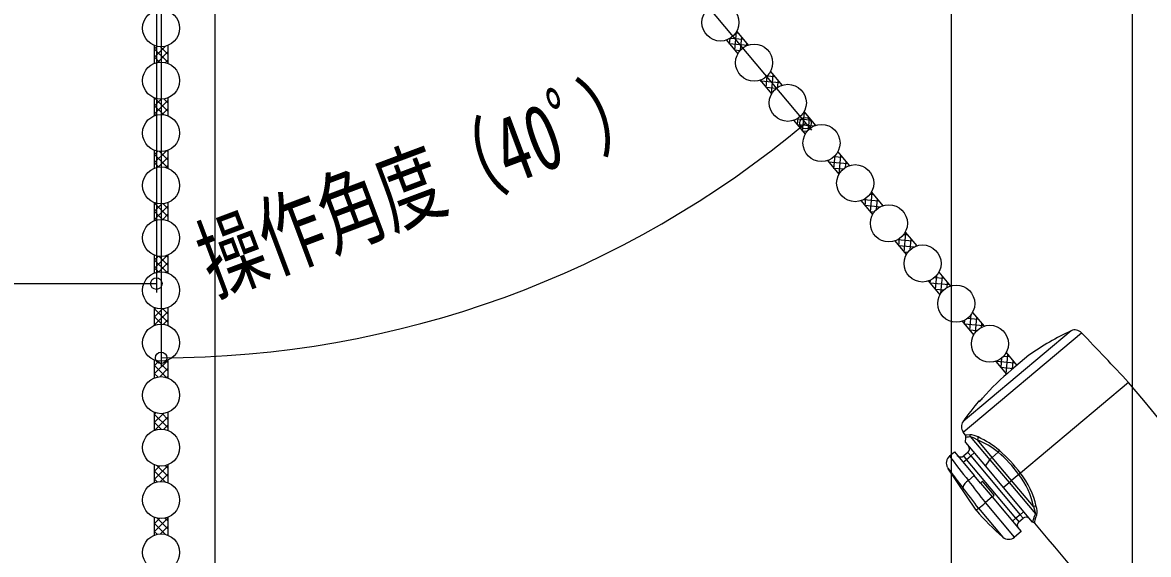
# Model space of a CAD drawing. Units: millimetres, scale not verified. Extents: x -525 to 525, y -783 to 777.
# Drawn here: x -181.8 to -57.2, y 261.4 to 320.3 of the extents above; entities that cross this region are included whole.
import ezdxf
from ezdxf.enums import TextEntityAlignment as Align

# ---------------------------------------------------------------- set-up
doc = ezdxf.new("R2010")
doc.units = ezdxf.units.MM
doc.header["$LTSCALE"] = 4
for name, color, linetype in [('0-5_YKK_13', 4, 'Continuous'), ('0-7_YKK_D', 6, 'Continuous'), ('0-9_YSS_K', 3, 'Continuous')]:
    doc.layers.add(name, color=color, linetype=linetype)
doc.styles.add('ＭＳ ゴシック', font='')
doc.styles.get('ＭＳ ゴシック').set_extended_font_data('MS Gothic')

msp = doc.modelspace()

# ---------------------------------------------------------------- linework, layer by layer
at = {"layer": '0-5_YKK_13'}
for p, q in [((-102.974, 317.208), (-102.795, 319.252)), ((-102.858, 319.15), (-102.628, 319.13)), ((-102.769, 319.298), (-101.494, 317.778)), ((-103.918, 318.334), (-102.643, 316.814)), ((-103.587, 317.939), (-101.545, 317.76)), ((-103.551, 317.896), (-103.495, 318.532)), ((-103.445, 318.564), (-102.051, 318.442)), ((-102.333, 317.241), (-102.211, 318.633)), ((-101.654, 317.716), (-101.634, 317.945)), ((-167.226, 317.742), (-167.226, 315.758)), ((-167.226, 316.421), (-165.989, 317.659)), ((-167.226, 317.319), (-166.901, 317.645)), ((-167.226, 317.375), (-165.726, 315.875)), ((-166.892, 315.857), (-165.726, 317.023)), ((-166.555, 317.602), (-165.726, 316.773)), ((-165.778, 317.723), (-165.726, 317.671)), ((-165.726, 317.742), (-165.726, 315.758)), ((-103.009, 317.251), (-102.375, 317.195)), ((-167.226, 316.477), (-166.643, 315.893)), ((-166.006, 315.845), (-165.726, 316.125)), ((-99.51, 313.08), (-99.396, 314.38)), ((-99.392, 314.385), (-98.587, 314.314)), ((-99.041, 314.855), (-97.765, 313.335)), ((-98.933, 312.393), (-98.748, 314.506)), ((-100.19, 313.891), (-98.915, 312.371)), ((-100.123, 313.811), (-98.01, 313.626)), ((-100.087, 313.768), (-100.073, 313.934)), ((-99.546, 313.123), (-98.359, 313.019)), ((-98.233, 313.109), (-98.171, 313.818)), ((-167.226, 311.942), (-167.226, 309.958)), ((-167.226, 311.931), (-167.219, 311.939)), ((-167.226, 311.033), (-166.459, 311.8)), ((-167.226, 310.135), (-165.726, 311.635)), ((-167.155, 311.916), (-165.726, 310.487)), ((-166.165, 311.824), (-165.726, 311.385)), ((-165.726, 311.942), (-165.726, 309.958)), ((-98.969, 312.435), (-98.882, 312.428)), ((-167.226, 311.089), (-166.221, 310.084)), ((-166.366, 310.097), (-165.726, 310.737)), ((-95.47, 308.265), (-95.285, 310.378)), ((-95.313, 310.412), (-94.037, 308.892)), ((-167.226, 310.191), (-167.053, 310.017)), ((-96.462, 309.448), (-95.186, 307.928)), ((-96.062, 309.631), (-94.547, 309.499)), ((-96.047, 308.953), (-95.983, 309.681)), ((-95.435, 310.214), (-95.124, 310.187)), ((-94.819, 308.413), (-94.707, 309.69)), ((-96.083, 308.996), (-94.197, 308.831)), ((-95.505, 308.308), (-94.961, 308.26)), ((-94.143, 308.853), (-94.13, 309.002)), ((-167.226, 306.142), (-167.226, 304.158)), ((-167.226, 304.747), (-165.887, 306.087)), ((-167.226, 305.645), (-166.839, 306.032)), ((-167.226, 305.701), (-165.726, 304.201)), ((-166.801, 304.274), (-165.726, 305.349)), ((-166.634, 306.006), (-165.726, 305.099)), ((-165.833, 306.104), (-165.726, 305.997)), ((-165.726, 306.142), (-165.726, 304.158)), ((-92.006, 304.137), (-91.882, 305.554)), ((-91.986, 305.45), (-91.083, 305.371)), ((-91.585, 305.969), (-90.309, 304.449)), ((-91.42, 303.552), (-91.244, 305.563)), ((-167.226, 304.803), (-166.71, 304.287)), ((-165.947, 304.23), (-165.726, 304.451)), ((-92.734, 305.004), (-91.458, 303.484)), ((-92.619, 304.868), (-90.506, 304.683)), ((-92.583, 304.825), (-92.562, 305.071)), ((-92.042, 304.18), (-90.963, 304.086)), ((-90.721, 304.258), (-90.667, 304.875)), ((-91.465, 303.492), (-91.454, 303.491)), ((-167.226, 300.342), (-167.226, 298.358)), ((-165.726, 300.342), (-165.726, 298.358)), ((-89.005, 300.561), (-87.73, 299.041)), ((-88.687, 300.699), (-87.042, 300.556)), ((-88.543, 300.01), (-88.471, 300.833)), ((-88.015, 301.278), (-87.62, 301.244)), ((-87.965, 299.322), (-87.781, 301.435)), ((-87.856, 301.526), (-86.581, 300.006)), ((-87.305, 299.581), (-87.203, 300.747)), ((-167.226, 300.257), (-167.164, 300.319)), ((-167.226, 300.313), (-165.726, 298.813)), ((-167.226, 299.359), (-166.383, 300.202)), ((-167.226, 298.461), (-165.726, 299.961)), ((-167.226, 299.415), (-166.305, 298.493)), ((-166.23, 300.215), (-165.726, 299.711)), ((-88.578, 300.053), (-86.837, 299.9)), ((-88.001, 299.365), (-87.544, 299.325)), ((-86.632, 299.988), (-86.626, 300.059)), ((-167.226, 298.517), (-167.11, 298.4)), ((-166.297, 298.492), (-165.726, 299.063)), ((-84.287, 296.835), (-83.892, 296.8)), ((-84.237, 294.879), (-84.052, 296.992)), ((-84.128, 297.083), (-82.853, 295.563)), ((-85.277, 296.118), (-84.002, 294.598)), ((-84.958, 296.256), (-83.314, 296.113)), ((-84.85, 295.61), (-83.109, 295.457)), ((-84.814, 295.567), (-84.742, 296.39)), ((-83.577, 295.138), (-83.475, 296.304)), ((-82.904, 295.545), (-82.898, 295.616)), ((-167.226, 294.542), (-167.226, 292.558)), ((-167.226, 293.073), (-165.776, 294.524)), ((-167.226, 293.971), (-166.775, 294.422)), ((-166.716, 294.414), (-165.726, 293.425)), ((-165.89, 294.486), (-165.726, 294.323)), ((-165.726, 294.542), (-165.726, 292.558)), ((-84.273, 294.922), (-83.816, 294.882)), ((-167.226, 294.027), (-165.777, 292.577)), ((-167.226, 293.128), (-166.776, 292.678)), ((-166.715, 292.686), (-165.726, 293.675)), ((-165.889, 292.614), (-165.726, 292.777)), ((-81.549, 291.675), (-80.274, 290.155)), ((-81.351, 291.439), (-81.322, 291.767)), ((-80.855, 292.073), (-79.851, 291.985)), ((-80.774, 290.751), (-80.639, 292.291)), ((-80.4, 292.64), (-79.125, 291.119)), ((-80.174, 290.32), (-80.012, 292.177)), ((-81.387, 291.482), (-79.274, 291.297)), ((-80.81, 290.794), (-79.834, 290.709)), ((-79.481, 290.961), (-79.434, 291.489)), ((-167.226, 288.742), (-167.226, 286.758)), ((-167.226, 288.583), (-167.109, 288.7)), ((-167.226, 288.638), (-165.726, 287.138)), ((-167.226, 287.685), (-166.304, 288.607)), ((-167.226, 286.787), (-165.726, 288.287)), ((-166.298, 288.608), (-165.726, 288.036)), ((-165.726, 288.742), (-165.726, 286.758)), ((-76.972, 286.22), (-76.819, 287.964)), ((-76.699, 288.148), (-76.626, 288.142)), ((-76.672, 288.196), (-75.396, 286.676)), ((-167.226, 287.74), (-166.384, 286.898)), ((-167.226, 286.842), (-167.165, 286.781)), ((-166.23, 286.885), (-165.726, 287.388)), ((-77.821, 287.232), (-76.546, 285.712)), ((-77.585, 286.951), (-75.472, 286.766)), ((-77.549, 286.908), (-77.509, 287.366)), ((-77.216, 287.556), (-76.049, 287.454)), ((-76.354, 286.003), (-76.21, 287.646)), ((-75.667, 286.564), (-75.633, 286.958)), ((-65.761, 286.174), (-77.724, 276.136)), ((-77.712, 274.974), (-64.619, 285.96)), ((-77.008, 286.263), (-76.185, 286.191)), ((-167.226, 282.942), (-167.226, 280.958)), ((-167.226, 281.398), (-165.726, 282.898)), ((-165.726, 282.942), (-165.726, 280.958)), ((-73.509, 282.093), (-73.414, 283.173)), ((-73.204, 283.381), (-72.586, 283.327)), ((-72.944, 283.753), (-71.766, 282.349)), ((-72.931, 281.405), (-72.746, 283.518)), ((-70.425, 283.474), (-72.34, 281.867)), ((-167.226, 282.296), (-166.709, 282.813)), ((-167.226, 282.352), (-165.888, 281.014)), ((-166.802, 282.826), (-165.726, 281.75)), ((-166.633, 281.094), (-165.726, 282)), ((-165.948, 282.869), (-165.726, 282.648)), ((-74.093, 282.789), (-72.909, 281.378)), ((-74.086, 282.781), (-74.085, 282.792)), ((-74.021, 282.815), (-72.008, 282.639)), ((-73.544, 282.136), (-72.164, 282.015)), ((-72.247, 281.946), (-72.169, 282.83)), ((-167.226, 281.454), (-166.84, 281.068)), ((-165.832, 280.996), (-165.726, 281.102)), ((-72.967, 281.448), (-72.842, 281.437)), ((-59.406, 280.455), (-71.372, 270.414)), ((-75.924, 278.36), (-75.968, 278.412)), ((-167.226, 277.142), (-167.226, 275.158)), ((-167.226, 276.908), (-167.052, 277.083)), ((-167.226, 276.01), (-166.221, 277.016)), ((-167.226, 276.964), (-165.726, 275.464)), ((-166.367, 277.003), (-165.726, 276.362)), ((-165.726, 277.142), (-165.726, 275.158)), ((-167.226, 276.066), (-166.46, 275.3)), ((-167.154, 275.185), (-165.726, 276.612)), ((-166.164, 275.276), (-165.726, 275.714)), ((-167.226, 275.168), (-167.219, 275.161)), ((-77.452, 274.619), (-77.712, 274.974)), ((-77.45, 273.8), (-77.396, 274.416)), ((-76.918, 274.494), (-74.751, 271.912)), ((-77.45, 273.8), (-75.252, 271.18)), ((-74.507, 272.17), (-76.129, 274.103)), ((-79.214, 272.319), (-78.676, 272.771)), ((-78.676, 272.771), (-76.477, 270.151)), ((-77.711, 271.622), (-77.328, 271.944)), ((-77.19, 272.712), (-77.65, 272.327)), ((-77.328, 271.944), (-77.65, 272.327)), ((-77.328, 271.944), (-76.869, 272.329)), ((-71.865, 265.432), (-77.328, 271.944)), ((-76.869, 272.329), (-77.19, 272.712)), ((-76.869, 272.329), (-76.486, 272.651)), ((-75.252, 271.18), (-74.751, 271.912)), ((-74.751, 271.912), (-72.618, 269.369)), ((-73.835, 272.734), (-74.507, 272.17)), ((-72.347, 269.596), (-74.507, 272.17)), ((-167.226, 271.342), (-167.226, 269.358)), ((-167.226, 269.724), (-165.726, 271.224)), ((-167.226, 270.622), (-166.642, 271.207)), ((-167.226, 270.678), (-165.99, 269.441)), ((-166.893, 271.243), (-165.726, 270.076)), ((-166.007, 271.254), (-165.726, 270.974)), ((-165.726, 271.342), (-165.726, 269.358)), ((-76.259, 266.314), (-79.394, 270.986)), ((-75.252, 271.18), (-73.272, 268.821)), ((-167.226, 269.78), (-166.902, 269.455)), ((-166.554, 269.499), (-165.726, 270.326)), ((-165.777, 269.377), (-165.726, 269.428)), ((-75.783, 269.324), (-74.498, 267.792)), ((-73.272, 268.821), (-72.618, 269.369)), ((-72.618, 269.369), (-72.347, 269.596)), ((-72.618, 269.369), (-69.711, 265.905)), ((-71.541, 270.273), (-72.347, 269.596)), ((-69.931, 266.717), (-72.347, 269.596)), ((-71.541, 270.273), (-71.372, 270.414)), ((-73.272, 268.821), (-70.058, 264.99)), ((-74.498, 267.792), (-75.238, 267.171)), ((-75.236, 267.167), (-75.238, 267.171)), ((-72.025, 263.34), (-75.236, 267.167)), ((-74.498, 267.792), (-71.284, 263.962)), ((-167.226, 265.542), (-167.226, 263.558)), ((-166.893, 265.443), (-165.726, 264.276)), ((-166.007, 265.454), (-165.726, 265.174)), ((-165.726, 265.542), (-165.726, 263.558)), ((-76.259, 266.314), (-75.995, 266.536)), ((-75.995, 266.536), (-75.994, 266.536)), ((-75.994, 266.536), (-73.317, 263.345)), ((-71.865, 265.432), (-72.248, 265.111)), ((-71.865, 265.432), (-71.543, 265.049)), ((-71.543, 265.049), (-71.084, 265.435)), ((-71.022, 266.139), (-71.405, 265.818)), ((-71.405, 265.818), (-71.084, 265.435)), ((-167.226, 263.924), (-165.726, 265.424)), ((-167.226, 264.822), (-166.642, 265.407)), ((-167.226, 264.878), (-165.99, 263.641)), ((-166.554, 263.699), (-165.726, 264.526)), ((-70.029, 264.988), (-70.058, 264.99)), ((-167.226, 263.98), (-166.902, 263.655)), ((-165.777, 263.577), (-165.726, 263.628)), ((-71.284, 263.962), (-72.025, 263.34))]:
    msp.add_line(p, q, dxfattribs=at)
for points in [[(-76.97, 274.669), (-77.321, 274.628), (-77.418, 274.621), (-77.453, 274.619), (-77.452, 274.62)], [(-77.395, 274.416), (-77.396, 274.416), (-77.364, 274.42), (-77.273, 274.432), (-77.123, 274.455), (-76.918, 274.494)], [(-76.918, 274.494), (-76.612, 274.376), (-76.129, 274.103)], [(-76.869, 272.329), (-71.405, 265.818), (-71.865, 265.432)], [(-78.23, 269.426), (-78.115, 269.276), (-77.749, 268.805)], [(-75.783, 269.324), (-76.477, 270.151), (-77.125, 269.608)], [(-74.498, 267.792), (-74.268, 267.985), (-75.553, 269.517), (-75.783, 269.324)], [(-69.931, 266.717), (-69.761, 266.21), (-69.711, 265.905)], [(-69.711, 265.905), (-69.834, 265.611), (-69.922, 265.359), (-69.982, 265.162), (-70.018, 265.035), (-70.03, 264.989), (-70.029, 264.993)], [(-69.826, 264.887), (-69.827, 264.883), (-69.817, 264.931), (-69.791, 265.053), (-69.745, 265.247), (-69.671, 265.507), (-69.559, 265.819)]]:
    msp.add_lwpolyline(points, dxfattribs=at)
for centre in [(-166.476, 319.65), (-104.57, 320.277), (-100.842, 315.834), (-166.476, 313.85), (-97.114, 311.391), (-166.476, 308.05), (-93.385, 306.948), (-166.476, 302.25), (-89.657, 302.505), (-85.929, 298.062), (-166.476, 296.45), (-82.201, 293.619), (-166.476, 290.65), (-78.473, 289.176), (-166.476, 284.85), (-74.745, 284.733), (-166.476, 279.05), (-166.476, 273.25), (-166.476, 267.45), (-166.476, 261.65)]:
    msp.add_circle(centre, 2.05, dxfattribs=at)
for centre, radius, start, end in [((-53.124, 258.966), 30, 114.91336, 125.21981), ((-65.34, 285.267), 1, 43.86879, 114.91336), ((-425.083, -60.544), 500, 43, 43.86879), ((-53.124, 258.966), 29.896, 130, 138.65727), ((-1443.266, -880.741), 1806.5, 38.66742, 40), ((-53.124, 258.966), 30, 139.59407, 145.08664), ((-77.239, 280.038), 2.132, 308.08066, 321.59628), ((-76.904, 275.564), 1, 145.08664, 216.13121), ((-77.695, 274.442), 0.3, 355.0979, 36.08699), ((-76.984, 272.782), 1.887, 60.43392, 89.59767), ((-77.236, 274.495), 0.317, 359.82581, 33.2347), ((-76.437, 274.346), 0.392, 321.81457, 11.4072), ((-80.277, 265.158), 10.182, 49.77589, 65.49037), ((-77.512, 273.095), 0.5, 310, 40), ((-79.619, 265.652), 9.144, 50.76461, 67.56232), ((-74.437, 273.284), 0.815, 317.55365, 334.48996), ((-83.519, 261.518), 15.056, 36.21989, 49.30203), ((-78.577, 271.553), 0.993, 129.78669, 211.37531), ((-12.003, 321.911), 83.525, 216.43261, 218.76977), ((-77.971, 272.71), 0.5, 220, 310), ((-73.64, 271.106), 1.373, 129.16916, 144.06203), ((-82.781, 262.1), 13.896, 36.0829, 49.92597), ((-46.98, 293.935), 39.715, 215.2981, 218.10674), ((-76.515, 268.49), 1.274, 118.62238, 165.68459), ((-293.005, 100.477), 274.243, 37.43298, 38.07696), ((-66.884, 264.054), 7.784, 125.21078, 126.83674), ((-81.379, 262.018), 12.842, 40, 40.06834), ((-77.943, 265.23), 8.149, 10.51023, 38.22402), ((-78.37, 264.813), 8.964, 12.39787, 38.6776), ((-270.189, 118.153), 244.395, 37.38327, 38.05567), ((-79.106, 271.045), 5.479, 304.61081, 314.93912), ((-69.747, 266.312), 0.445, 72.84838, 114.50016), ((-71.25, 266.177), 1.728, 348.05524, 18.92488), ((-56.917, 282.544), 25.25, 220, 229.49424), ((-70.762, 265.052), 0.5, 40, 130), ((-69.794, 265.582), 0.333, 45.33754, 75.61), ((-71.222, 264.666), 0.5, 130, 220), ((-70.056, 264.689), 0.3, 40.59396, 84.70299), ((1310.664, 1430.081), 1806.5, 220.16582, 221.33258), ((-72.668, 264.106), 1, 229.49424, 310)]:
    msp.add_arc(centre, radius, start, end, dxfattribs=at)
at = {"layer": '0-7_YKK_D'}
for p, q in [((-79, 37.411), (-79, 444.9)), ((-59, 399.4), (-59, 65.411)), ((-167, 396.9), (-167, 290.392)), ((-135.539, 357.276), (-94.506, 308.375)), ((-166.476, 344.7), (-166.476, 282.18)), ((-240, 291.392), (-167, 291.392))]:
    msp.add_line(p, q, dxfattribs=at)
for centre in [(-95.149, 309.141), (-167, 291.392), (-166.476, 283.18)]:
    msp.add_circle(centre, 0.637, dxfattribs=at)
msp.add_arc((-166.476, 394.146), 110.966, 270, 310, dxfattribs=at)
at = {"layer": '0-9_YSS_K'}
msp.add_line((-160.5, 234.203), (-160.5, 450.9), dxfattribs=at)

# ---------------------------------------------------------------- texts
at = {"layer": '0-7_YKK_D', "style": 'ＭＳ ゴシック', "width": 0.7}
msp.add_text('操作角度（40ﾟ）', height=7.331, rotation=20.554, dxfattribs=at).set_placement((-159.862, 287.972), align=Align.BOTTOM_LEFT)

doc.saveas('drawing.dxf')
